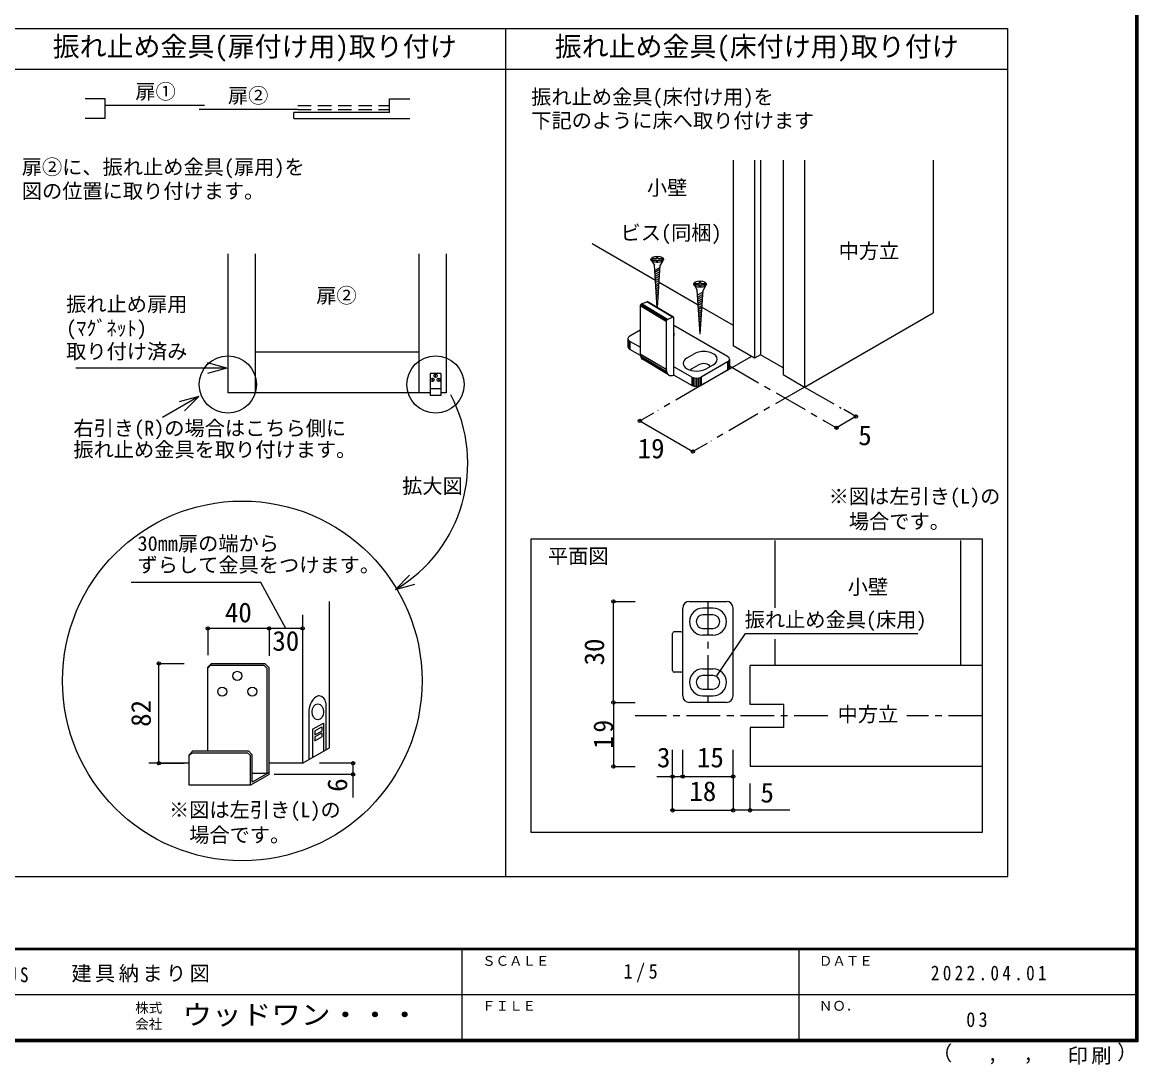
# Model space of a CAD drawing. Units: millimetres at full size, sheet at 1:5, with parts at other scales. Extents: x -973 to 977, y -718 to 696.
# Drawn here: x 149 to 977, y -718 to 56 of the extents above; entities that cross this region are included whole.
import ezdxf
from ezdxf.enums import TextEntityAlignment as Align

# ---------------------------------------------------------------- set-up
doc = ezdxf.new("R2010")
doc.units = ezdxf.units.MM
doc.header["$LTSCALE"] = 5
doc.header["$PDMODE"] = 32
doc.header["$PDSIZE"] = 2.5
doc.linetypes.add('CHAIN1', pattern=[8, 5, -1, 1, -1])
doc.linetypes.add('DASHED2', pattern=[3, 2, -1])
for name, color, linetype in [('0-3_仕上げ', 2, 'Continuous'), ('0-6_扉', 7, 'Continuous'), ('0-7_金物', 7, 'Continuous'), ('0-8_戸当り', 3, 'Continuous'), ('0-A_文字', 7, 'Continuous'), ('0-B_寸法', 7, 'Continuous'), ('1-1_通り芯', 4, 'CHAIN1'), ('1-3_仕上げ', 2, 'Continuous'), ('1-4_枠', 3, 'Continuous'), ('1-7_金物', 7, 'Continuous'), ('1-A_文字', 7, 'Continuous'), ('1-B_寸法', 7, 'Continuous'), ('F-0_補助線', 7, 'Continuous'), ('F-1_枠', 6, 'Continuous'), ('F-A_文字', 7, 'Continuous')]:
    doc.layers.add(name, color=color, linetype=linetype)
doc.styles.add('ＭＳ ゴシック', font='')
doc.styles.get('ＭＳ ゴシック').set_extended_font_data('MS Gothic')

msp = doc.modelspace()

# ---------------------------------------------------------------- linework, layer by layer
at = {"layer": '0-3_仕上げ', "color": 4}
for p, q in [((321.516, -116.211), (321.516, -219.229)), ((442.916, -116.211), (442.916, -219.229)), ((442.916, -189.229), (321.516, -189.229))]:
    msp.add_line(p, q, dxfattribs=at)
at = {"layer": '0-6_扉', "color": 2}
for p, q in [((676.373, -46.613), (676.373, -184.351)), ((692.283, -46.613), (692.283, -193.537)), ((696.703, -46.613), (696.703, -190.985)), ((713.496, -46.613), (713.496, -205.784)), ((729.406, -46.613), (729.406, -214.97)), ((824.866, -46.613), (824.866, -159.856)), ((301.216, -116.211), (301.216, -219.229)), ((463.216, -116.211), (463.216, -219.229)), ((692.283, -193.537), (676.373, -184.351)), ((696.703, -190.985), (692.283, -193.537)), ((713.496, -200.681), (696.703, -190.985))]:
    msp.add_line(p, q, dxfattribs=at)
at = {"layer": '0-6_扉'}
for p, q in [((571.649, -108.58), (618.574, -135.672)), ((621.33, -137.263), (650.394, -154.043)), ((653.15, -155.634), (676.373, -169.042)), ((289.074, -420.08), (286.266, -422.888)), ((288.387, -421.374), (286.266, -423.495)), ((289.074, -420.08), (328.559, -420.08)), ((328.559, -420.08), (331.811, -423.333)), ((286.266, -485.008), (286.266, -422.888)), ((330.144, -423.495), (330.144, -501.85)), ((331.811, -502.382), (331.811, -423.333)), ((374.007, -449.291), (374.007, -484.155)), ((361.259, -455.602), (361.259, -491.515)), ((364.1, -468.948), (372.135, -464.309)), ((364.1, -468.948), (364.1, -489.874)), ((365.818, -470.048), (370.866, -467.134)), ((365.818, -474.489), (370.866, -471.575)), ((370.866, -467.134), (370.866, -470.22)), ((370.866, -471.575), (370.866, -474.661)), ((372.135, -464.309), (372.135, -485.235)), ((272.49, -487.816), (275.297, -485.008)), ((272.49, -488.423), (274.611, -486.302)), ((272.49, -510.336), (272.49, -487.816)), ((274.611, -486.302), (315.913, -486.302)), ((275.297, -485.008), (316.45, -485.008)), ((315.913, -486.302), (318.035, -488.423)), ((316.45, -485.008), (319.329, -487.887)), ((318.035, -510.336), (318.035, -488.423)), ((331.811, -502.382), (318.035, -510.336)), ((330.144, -501.85), (319.329, -501.85)), ((318.035, -510.336), (272.49, -510.336))]:
    msp.add_line(p, q, dxfattribs=at)
at = {"layer": '0-6_扉', "color": 3}
for p, q in [((301.216, -116.211), (301.216, -219.229)), ((451.416, -219.229), (301.216, -219.229)), ((376.584, -482.667), (376.584, -374.054)), ((356.71, -494.141), (376.584, -482.667)), ((272.49, -494.141), (242.657, -494.141))]:
    msp.add_line(p, q, dxfattribs=at)
for points in [[(463.216, -116.211), (463.216, -219.229), (459.416, -219.229)], [(356.71, -383.893), (356.71, -494.141), (331.811, -494.141)]]:
    msp.add_lwpolyline(points, dxfattribs=at)
at = {"layer": '0-6_扉', "color": 2}
msp.add_lwpolyline([(713.496, -205.784), (729.406, -214.97), (824.866, -159.856)], dxfattribs=at)
at = {"layer": '0-6_扉'}
for points in [[(288.387, -421.374), (328.023, -421.374), (330.144, -423.495)], [(365.818, -470.048), (365.818, -473.134), (370.866, -470.22)], [(365.818, -474.489), (365.818, -477.575), (370.866, -474.661)], [(331.811, -500.888), (319.329, -508.094), (319.329, -487.887)]]:
    msp.add_lwpolyline(points, dxfattribs=at)
for centre in [(308.205, -429.291), (297.003, -440.952), (319.407, -440.952)]:
    msp.add_circle(centre, 3.355, dxfattribs=at)
for centre, radius, start, end in [((375.547, -456.126), 14.298, 127.57436, 182.10384), ((368.658, -447.172), 3, 84.92261, 127.57436), ((368.428, -449.761), 5.599, 4.8123, 84.92261)]:
    msp.add_arc(centre, radius, start, end, dxfattribs=at)
msp.add_ellipse((368.041, -456.056), major_axis=(0, 5.951), ratio=0.714286, dxfattribs=at)
at = {"layer": '0-7_金物'}
for p, q in [((616.02, -121.489), (617.844, -124.648)), ((616.125, -119.717), (619.488, -119.717)), ((616.125, -119.717), (616.125, -120.751)), ((616.125, -120.751), (619.488, -120.751)), ((619.488, -119.717), (619.488, -118.201)), ((619.488, -118.201), (620.522, -118.201)), ((619.488, -122.267), (619.488, -120.751)), ((619.488, -122.267), (620.522, -122.267)), ((620.522, -119.717), (620.522, -118.201)), ((620.522, -119.717), (623.885, -119.717)), ((623.99, -121.489), (622.166, -124.648)), ((623.885, -120.751), (623.885, -119.717)), ((619.918, -155.951), (617.844, -124.648)), ((622.062, -126.223), (618.097, -128.467)), ((621.954, -127.851), (618.197, -129.978)), ((621.846, -129.479), (618.297, -131.488)), ((621.738, -131.107), (618.397, -132.999)), ((620.085, -156.051), (622.166, -124.648)), ((621.63, -132.735), (618.497, -134.509)), ((621.522, -134.363), (618.597, -136.019)), ((621.414, -135.992), (618.697, -137.53)), ((621.307, -137.62), (618.797, -139.04)), ((621.199, -139.248), (618.897, -140.551)), ((647.84, -139.86), (649.664, -143.019)), ((647.945, -138.088), (651.308, -138.088)), ((647.945, -138.088), (647.945, -139.122)), ((647.945, -139.122), (651.308, -139.122)), ((651.308, -138.088), (651.308, -136.572)), ((651.308, -136.572), (652.342, -136.572)), ((651.308, -140.638), (651.308, -139.122)), ((651.308, -140.638), (652.342, -140.638)), ((652.342, -138.088), (652.342, -136.572)), ((652.342, -138.088), (655.705, -138.088)), ((655.81, -139.86), (653.986, -143.019)), ((655.705, -139.122), (655.705, -138.088)), ((621.091, -140.876), (618.998, -142.061)), ((620.983, -142.504), (619.098, -143.572)), ((620.875, -144.132), (619.198, -145.082)), ((620.767, -145.76), (619.298, -146.592)), ((620.659, -147.389), (619.398, -148.103)), ((620.551, -149.017), (619.498, -149.613)), ((651.825, -175.638), (649.664, -143.019)), ((653.881, -144.594), (649.917, -146.839)), ((653.773, -146.222), (650.017, -148.349)), ((653.666, -147.85), (650.117, -149.859)), ((651.825, -175.638), (653.986, -143.019)), ((626.634, -166.267), (607.35, -154.777)), ((607.35, -154.777), (607.35, -190.5)), ((626.667, -165.974), (607.383, -154.483)), ((626.762, -165.672), (607.479, -154.182)), ((626.914, -165.384), (607.631, -153.894)), ((627.113, -165.129), (607.829, -153.638)), ((627.344, -164.924), (608.06, -153.433)), ((608.308, -153.292), (612.138, -151.686)), ((627.591, -164.783), (608.308, -153.292)), ((631.422, -163.176), (612.138, -151.686)), ((631.67, -163.109), (612.386, -151.618)), ((631.9, -163.12), (612.617, -151.63)), ((632.099, -163.209), (612.815, -151.719)), ((620.444, -150.645), (619.598, -151.124)), ((620.336, -152.273), (619.698, -152.634)), ((620.228, -153.901), (619.798, -154.144)), ((653.558, -149.478), (650.217, -151.37)), ((653.45, -151.107), (650.317, -152.88)), ((653.342, -152.735), (650.417, -154.391)), ((653.234, -154.363), (650.517, -155.901)), ((653.126, -155.991), (650.617, -157.411)), ((627.591, -164.783), (631.422, -163.176)), ((632.379, -206.076), (632.379, -163.857)), ((653.018, -157.619), (650.717, -158.922)), ((652.911, -159.247), (650.817, -160.432)), ((652.803, -160.875), (650.917, -161.943)), ((652.695, -162.503), (651.017, -163.453)), ((652.587, -164.132), (651.118, -164.964)), ((599.676, -176.988), (607.35, -172.557)), ((626.634, -166.267), (626.634, -201.991)), ((672.154, -192.297), (632.379, -169.333)), ((652.479, -165.76), (651.218, -166.474)), ((652.371, -167.388), (651.318, -167.984)), ((652.263, -169.016), (651.418, -169.495)), ((652.156, -170.644), (651.518, -171.005)), ((652.048, -172.272), (651.618, -172.516)), ((598.211, -179.029), (598.211, -185.153)), ((598.381, -179.776), (598.381, -185.9)), ((598.881, -180.473), (598.881, -186.596)), ((607.35, -185.502), (599.676, -181.071)), ((599.676, -181.071), (599.676, -187.194)), ((607.454, -191.685), (599.676, -187.194)), ((642.102, -193.318), (647.405, -190.256)), ((626.634, -201.991), (607.35, -190.5)), ((626.83, -203.59), (607.546, -192.099)), ((627.404, -204.916), (608.12, -193.425)), ((628.317, -205.878), (609.033, -194.387)), ((650.941, -198.421), (645.638, -201.483)), ((672.154, -196.38), (652.709, -207.607)), ((656.244, -201.483), (661.547, -198.421)), ((672.154, -196.38), (672.154, -202.504)), ((672.949, -195.782), (672.949, -201.906)), ((673.448, -195.086), (673.448, -201.209)), ((673.618, -194.339), (673.618, -200.462)), ((451.416, -204.929), (451.416, -221.329)), ((459.416, -204.929), (451.416, -204.929)), ((645.638, -207.607), (632.379, -199.952)), ((645.638, -213.73), (632.379, -206.076)), ((672.154, -202.504), (652.709, -213.73)), ((645.638, -207.607), (645.638, -213.73)), ((646.673, -208.065), (646.673, -214.189)), ((647.879, -208.354), (647.879, -214.478)), ((649.173, -208.452), (649.173, -214.576)), ((650.467, -208.354), (650.467, -214.478)), ((651.673, -208.065), (651.673, -214.189)), ((652.709, -207.607), (652.709, -213.73)), ((459.416, -216.285), (451.416, -216.285)), ((526.407, -545.621), (526.407, -327.72)), ((861.265, -545.621), (526.407, -545.621))]:
    msp.add_line(p, q, dxfattribs=at)
for points in [[(620.522, -122.267), (620.522, -120.751), (623.885, -120.751)], [(652.342, -140.638), (652.342, -139.122), (655.705, -139.122)], [(459.416, -204.929), (459.416, -221.329), (451.416, -221.329)], [(526.407, -327.72), (861.265, -327.72), (861.265, -545.621)]]:
    msp.add_lwpolyline(points, dxfattribs=at)
for centre in [(620.005, -120.234), (651.825, -138.605)]:
    msp.add_ellipse(centre, major_axis=(4.71, 0), ratio=0.5, dxfattribs=at)
for centre, major_axis, ratio, start_param, end_param in [((608.308, -154.375), (0.64, 1.074), 0.663414, 0.7318184, 2.3026147), ((612.138, -152.768), (0.64, 1.074), 0.663414, 6.2296055, 7.0150037), ((627.591, -165.866), (0.64, 1.074), 0.663414, 0.7318184, 2.3026147), ((631.422, -164.259), (0.64, 1.074), 0.663414, 5.4442074, 7.0150037), ((603.211, -179.029), (-5, 0), 0.57735, 5.4977871, 7.0685835), ((622.657, -175.967), (10, 0), 0.57735, 6.047146, 6.5192246), ((603.211, -185.153), (-5, 0), 0.57735, 6.2831853, 7.0685835), ((654.476, -194.339), (10, 0), 0.57735, 5.4977871, 8.6393798), ((613.096, -188.09), (3.839, 6.443), 0.663414, 2.3026147, 3.0880129), ((649.173, -197.4), (10, 0), 0.57735, 2.3561945, 5.4977871), ((654.476, -200.462), (5, 0), 0.57735, 0.2617994, 2.3561945), ((668.618, -194.339), (-5, 0), 0.57735, 2.3561945, 3.9269908), ((632.379, -199.581), (3.839, 6.443), 0.663414, 2.3026147, 3.873411), ((649.173, -203.524), (5, 0), 0.57735, 2.3561945, 2.7802255), ((668.618, -200.462), (-5, 0), 0.57735, 2.3561945, 3.1415927), ((649.173, -205.565), (-5, 0), 0.57735, 0.7853982, 2.3561945), ((649.173, -211.689), (-5, 0), 0.57735, 0.7853982, 2.3561945)]:
    msp.add_ellipse(centre, major_axis=major_axis, ratio=ratio, start_param=start_param, end_param=end_param, dxfattribs=at)
for p in [(455.416, -206.673), (453.095, -209.639), (457.737, -209.639)]:
    msp.add_point(p, dxfattribs=at)
at = {"layer": '0-8_戸当り', "color": 2}
for p, q in [((283.911, -6.025), (210.209, -6.025)), ((210.209, -15.775), (195.209, -15.775)), ((353.112, -9.025), (279.911, -9.025)), ((350.112, -15.775), (350.112, -11.275)), ((421.314, -11.275), (350.112, -11.275)), ((350.112, -15.775), (436.314, -15.775))]:
    msp.add_line(p, q, dxfattribs=at)
at = {"layer": '0-8_戸当り', "linetype": 'DASHED2'}
for p, q in [((353.112, -6.025), (421.314, -6.025)), ((353.112, -9.025), (421.314, -9.025))]:
    msp.add_line(p, q, dxfattribs=at)
at = {"layer": '0-8_戸当り', "color": 2}
for points in [[(210.209, -15.775), (210.209, -1.025), (195.209, -1.025)], [(421.314, -11.275), (421.314, -1.025), (436.314, -1.025)]]:
    msp.add_lwpolyline(points, dxfattribs=at)
at = {"layer": '0-A_文字', "color": 3}
for p, q in [((507.543, -578.141), (507.543, 50.992)), ((880.255, -578.141), (880.255, 50.992)), ((134.831, 20.992), (880.255, 20.992)), ((134.831, -578.141), (880.255, -578.141))]:
    msp.add_line(p, q, dxfattribs=at)
at = {"layer": '0-A_文字', "color": 4}
for p, q in [((300.486, -200.975), (285.997, -197.093)), ((300.486, -200.975), (188.468, -200.975)), ((300.486, -200.975), (285.997, -204.857)), ((279.571, -222.104), (252.572, -237.692)), ((279.571, -222.104), (265.082, -225.986)), ((279.571, -222.104), (268.965, -232.71)), ((425.55, -365.279), (436.105, -354.621)), ((425.55, -365.279), (440.02, -361.326)), ((664.264, -429.259), (685.488, -397.892)), ((685.488, -397.892), (813.475, -397.892))]:
    msp.add_line(p, q, dxfattribs=at)
at = {"layer": '0-A_文字', "color": 3}
msp.add_lwpolyline([(134.831, -578.141), (134.831, 50.992), (880.255, 50.992)], dxfattribs=at)
at = {"layer": '0-A_文字', "color": 4}
msp.add_lwpolyline([(344.261, -394.059), (325.602, -360.113), (229.317, -360.113)], dxfattribs=at)
at = {"layer": '0-A_文字'}
for centre, radius in [((301.216, -213.129), 21.25), ((455.416, -213.129), 21.25), ((311.883, -433.032), 133.457)]:
    msp.add_circle(centre, radius, dxfattribs=at)
at = {"layer": '0-A_文字', "color": 4}
msp.add_arc((370.865, -271.62), 108.455, 300.27986, 27.91074, dxfattribs=at)
at = {"layer": '0-B_寸法', "color": 4, "linetype": 'CHAIN1'}
for p, q in [((689.984, -192.209), (620.519, -232.315)), ((673.618, -199.267), (744.509, -240.195)), ((729.406, -214.97), (659.942, -255.075)), ((729.406, -214.97), (756.512, -230.62))]:
    msp.add_line(p, q, dxfattribs=at)
at = {"layer": '0-B_寸法', "color": 4}
for p, q in [((767.444, -236.931), (758.473, -231.751)), ((607.048, -240.092), (617.506, -234.055)), ((607.048, -240.092), (646.471, -262.853)), ((767.444, -236.931), (753.149, -245.184)), ((744.509, -240.195), (753.149, -245.184)), ((656.928, -256.815), (646.471, -262.853)), ((286.266, -394.059), (286.266, -413.888)), ((356.71, -394.059), (286.266, -394.059)), ((331.811, -394.059), (331.811, -414.333)), ((250.074, -420.08), (268.787, -420.08)), ((250.074, -494.141), (250.074, -420.08)), ((250.074, -494.141), (268.787, -494.141)), ((394.21, -494.141), (369.21, -494.141)), ((394.21, -519.52), (394.21, -494.141)), ((394.21, -502.382), (335.537, -502.382))]:
    msp.add_line(p, q, dxfattribs=at)
at = {"layer": '0-B_寸法'}
for p in [(607.048, -240.092), (767.444, -236.931), (753.149, -245.184), (646.471, -262.853), (286.266, -394.059), (331.811, -394.059), (356.71, -394.059), (250.074, -420.08), (250.074, -494.141), (394.21, -494.141), (394.21, -502.382)]:
    msp.add_point(p, dxfattribs=at)
at = {"layer": '1-1_通り芯'}
for p, q in [((657.607, -374.061), (657.607, -449.061)), ((746.728, -459.061), (603.613, -459.061)), ((861.265, -459.061), (805.362, -459.061))]:
    msp.add_line(p, q, dxfattribs=at)
at = {"layer": '1-3_仕上げ'}
for p, q in [((707.607, -378.877), (707.607, -328.825)), ((845.107, -328.825), (845.107, -421.56)), ((707.607, -378.301), (707.607, -349.611)), ((707.607, -421.56), (707.607, -402.178))]:
    msp.add_line(p, q, dxfattribs=at)
at = {"layer": '1-4_枠'}
for p, q in [((861.265, -421.561), (688.857, -421.561)), ((713.857, -467.686), (713.857, -450.436)), ((861.265, -496.561), (688.857, -496.561))]:
    msp.add_line(p, q, dxfattribs=at)
for points in [[(713.857, -450.436), (688.857, -450.436), (688.857, -421.561)], [(713.857, -467.686), (688.857, -467.686), (688.857, -496.561)]]:
    msp.add_lwpolyline(points, dxfattribs=at)
at = {"layer": '1-7_金物'}
for p, q in [((638.857, -444.061), (638.857, -379.061)), ((643.857, -374.061), (671.357, -374.061)), ((661.357, -379.061), (653.857, -379.061)), ((676.357, -444.061), (676.357, -379.061)), ((661.357, -384.061), (653.857, -384.061)), ((637.607, -396.561), (632.607, -396.561)), ((653.857, -394.061), (661.357, -394.061)), ((631.357, -425.311), (631.357, -397.811)), ((661.357, -399.061), (653.857, -399.061)), ((637.607, -426.561), (632.607, -426.561)), ((653.857, -424.061), (661.357, -424.061)), ((661.357, -429.061), (653.857, -429.061)), ((653.857, -439.061), (661.357, -439.061)), ((653.857, -444.061), (661.357, -444.061)), ((671.357, -449.061), (643.857, -449.061))]:
    msp.add_line(p, q, dxfattribs=at)
for centre, radius, start, end in [((643.857, -379.061), 5, 90, 180), ((653.857, -389.061), 10, 90, 270), ((661.357, -389.061), 10, 270, 90), ((671.357, -379.061), 5, 0, 90), ((653.857, -389.061), 5, 90, 270), ((661.357, -389.061), 5, 270, 90), ((632.607, -397.811), 1.25, 90, 180), ((637.607, -397.811), 1.25, 0, 90), ((632.607, -425.311), 1.25, 180, 270), ((637.607, -425.311), 1.25, 270, 0), ((653.857, -434.061), 10, 90, 270), ((653.857, -434.061), 5, 90, 270), ((661.357, -434.061), 10, 270, 90), ((661.357, -434.061), 5, 270, 90), ((643.857, -444.061), 5, 180, 270), ((671.357, -444.061), 5, 270, 0)]:
    msp.add_arc(centre, radius, start, end, dxfattribs=at)
at = {"layer": '1-B_寸法', "color": 4}
for p, q in [((587.434, -374.061), (603.613, -374.061)), ((587.434, -449.061), (587.434, -374.061)), ((587.434, -449.061), (603.613, -449.061)), ((587.434, -449.061), (587.434, -496.561)), ((587.434, -449.061), (603.613, -449.061)), ((631.357, -504.077), (631.357, -484.077)), ((638.857, -504.077), (638.857, -484.077)), ((676.357, -504.077), (676.357, -484.077)), ((587.434, -496.561), (603.613, -496.561)), ((619.792, -504.077), (638.857, -504.077)), ((631.357, -529.077), (631.357, -504.077)), ((638.857, -504.077), (676.357, -504.077)), ((676.357, -504.077), (676.357, -529.077)), ((688.857, -529.077), (688.857, -509.061)), ((631.357, -529.077), (676.357, -529.077)), ((718.47, -529.077), (676.357, -529.077))]:
    msp.add_line(p, q, dxfattribs=at)
at = {"layer": '1-B_寸法'}
for p in [(587.434, -374.061), (587.434, -449.061), (587.434, -496.561), (631.357, -504.077), (638.857, -504.077), (676.357, -504.077), (631.357, -529.077), (676.357, -529.077), (688.857, -529.077)]:
    msp.add_point(p, dxfattribs=at)
at = {"layer": 'F-1_枠'}
for p, q in [((974.986, 695.833), (974.986, -700.833)), ((975.82, 695.833), (975.82, -700.833)), ((976.653, 695.833), (976.653, -700.833)), ((976.653, -631.667), (-973.347, -631.667)), ((976.653, -632.5), (-973.347, -632.5)), ((474.986, -632.5), (474.986, -699.167)), ((724.986, -632.5), (724.986, -699.167)), ((1.653, -665.833), (974.986, -665.834)), ((976.653, -699.167), (-973.347, -699.167)), ((976.653, -700), (-973.347, -700)), ((976.653, -700.833), (-973.347, -700.833))]:
    msp.add_line(p, q, dxfattribs=at)

# ---------------------------------------------------------------- texts
at = {"layer": '0-A_文字', "style": 'ＭＳ ゴシック'}
for s, height, p in [('振れ止め金具(扉付け用)取り付け', 14.66, (171.187, 25.992)), ('振れ止め金具(床付け用)取り付け', 14.66, (543.899, 25.992)), ('扉①', 11, (232.56, -4.493)), ('扉②', 11, (301.261, -7.493)), ('振れ止め金具(床付け用)を', 11, (526.452, -8.467)), ('下記のように床へ取り付けます', 11, (526.452, -26.003)), ('小壁', 11, (612.303, -75.929)), ('中方立', 11, (754.636, -122.832)), ('扉②', 11, (366.817, -155.829)), ('振れ止め扉用', 11, (181.164, -162.282)), ('(ﾏｸﾞﾈｯﾄ)', 11, (181.164, -180.094)), ('取り付け済み', 11, (181.164, -197.283)), ('拡大図', 11, (430.633, -297.19)), ('平面図', 11, (538.849, -349.197)), ('小壁', 11, (761.357, -372.069)), ('中方立', 11, (753.857, -466.561))]:
    msp.add_text(s, height=height, dxfattribs=at).set_placement(p, align=Align.BOTTOM_LEFT)
at = {"layer": '0-B_寸法', "style": 'ＭＳ ゴシック'}
for s, height, p in [('扉②に、振れ止め金具(扉用)を', 11, (148.234, -60.539)), ('図の位置に取り付けます。', 11, (148.234, -78.316)), ('ビス(同梱)', 11, (592.757, -109.268)), ('右引き(R)の場合はこちら側に', 11, (186.541, -254.299)), ('5', 14.66, (769.215, -262.5)), ('振れ止め金具を取り付けます。', 11, (186.541, -270.154)), ('19', 14.66, (605.461, -272.275)), ('※図は左引き(L)の', 11, (747.205, -304.859)), ('\u3000場合です。', 11, (747.205, -323.44)), ('30㎜扉の端から', 11, (234.163, -339.839)), ('ずらして金具をつけます。', 11, (234.163, -355.734)), ('40', 14.66, (299.039, -393.946)), ('30', 14.66, (334.261, -415.076)), ('※図は左引き(L)の', 11, (257.508, -537.518)), ('\u3000場合です。', 11, (257.508, -556.099))]:
    msp.add_text(s, height=height, dxfattribs=at).set_placement(p, align=Align.BOTTOM_LEFT)
for s, p in [('82', (248.414, -467.11)), ('6', (394.21, -515.308))]:
    msp.add_text(s, height=14.66, rotation=90, dxfattribs=at).set_placement(p, align=Align.BOTTOM_LEFT)
at = {"layer": '1-A_文字', "style": 'ＭＳ ゴシック'}
msp.add_text('振れ止め金具(床用)', height=11, dxfattribs=at).set_placement((684.892, -396.393), align=Align.BOTTOM_LEFT)
at = {"layer": '1-B_寸法', "style": 'ＭＳ ゴシック'}
msp.add_text('30', height=14.66, rotation=90, dxfattribs=at).set_placement((584.934, -421.561), align=Align.BOTTOM_LEFT)
for s, p in [('3', (619.792, -501.577)), ('15', (649.482, -501.577)), ('18', (643.857, -526.577)), ('5', (696.625, -527.688))]:
    msp.add_text(s, height=14.66, dxfattribs=at).set_placement(p, align=Align.BOTTOM_LEFT)
at = {"layer": '1-B_寸法', "insert": (587.434, -483.436), "char_height": 14.66, "attachment_point": 7, "rotation": 90, "style": 'ＭＳ ゴシック'}
msp.add_mtext('\\T1.27;\\W0.95;19', dxfattribs=at)
at = {"layer": 'F-0_補助線', "char_height": 11, "attachment_point": 7, "style": 'ＭＳ ゴシック'}
for s, insert in [('\\T1.39;\\W0.85;DOORETUS', (84.986, -656.798)), ('\\T1.17;建具納まり図', (185.035, -656.798))]:
    msp.add_mtext(s, dxfattribs=dict(at, insert=insert))
at = {"layer": 'F-A_文字', "style": 'ＭＳ ゴシック'}
for s, height, p in [('ＳＣＡＬＥ', 7.331, (489.986, -646.667)), ('ＤＡＴＥ', 7.331, (739.986, -646.667)), ('ＦＩＬＥ', 7.331, (489.986, -680)), ('ＮＯ．', 7.331, (739.986, -680.001)), ('株式', 7.331, (232.486, -681.5)), ('会社', 7.331, (232.486, -693.5)), ('（', 11, (823.992, -718.052)), ('）', 11, (961.387, -717.355)), (',', 11, (865.199, -718.052)), (',', 11, (891.686, -717.588))]:
    msp.add_text(s, height=height, dxfattribs=at).set_placement(p, align=Align.BOTTOM_LEFT)
at = {"layer": 'F-A_文字', "style": 'ＭＳ ゴシック', "width": 1.1}
msp.add_text('ウッドワン・・・', height=14.66, dxfattribs=at).set_placement((267.486, -692.5), align=Align.BOTTOM_LEFT)
at = {"layer": 'F-A_文字', "char_height": 11, "attachment_point": 7, "style": 'ＭＳ ゴシック'}
for s, insert in [('\\T1.38;\\W0.9;1/5', (594.986, -656.667)), ('\\T1.39;\\W0.85;2022.04.01', (823.111, -655.417)), ('\\T1.36;\\W0.9;03', (849.361, -690.001)), ('\\T1.17;印刷', (924.678, -717.82))]:
    msp.add_mtext(s, dxfattribs=dict(at, insert=insert))

doc.saveas('drawing.dxf')
